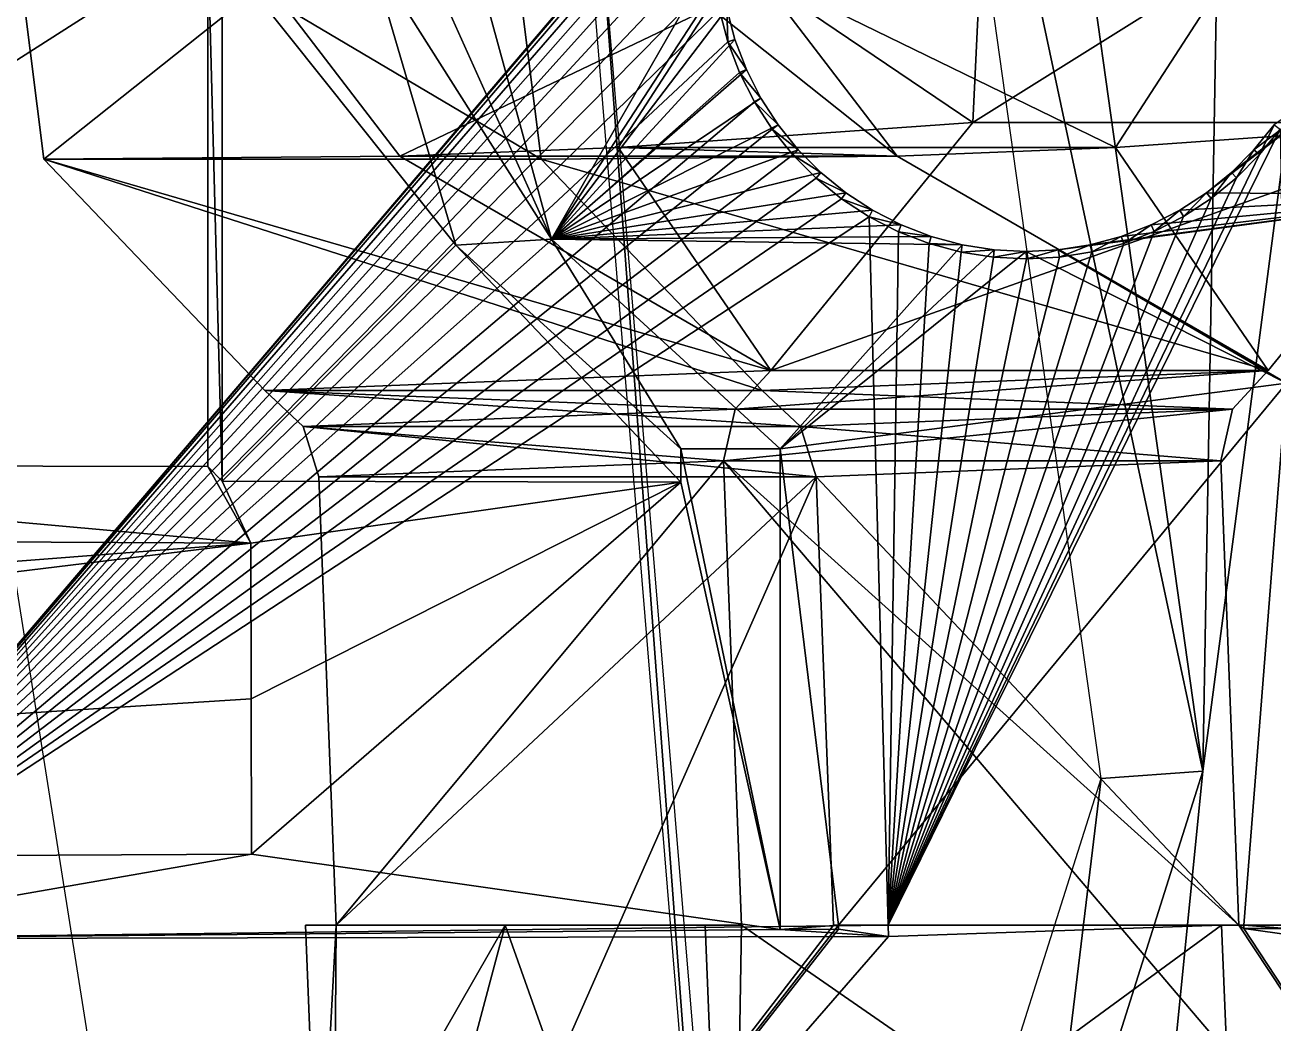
# Model space of a CAD drawing. Header units: millimetres. Extents: x -228 to 228, y -204 to 237.
# Drawn here: x 46.59 to 52.71, y 2.52 to 7.41 of the extents above; entities that cross this region are included whole.
import ezdxf

# ---------------------------------------------------------------- set-up
doc = ezdxf.new("R2010")
doc.units = ezdxf.units.MM
doc.header["$LTSCALE"] = 127.314815
for name, color, linetype in [('2216', 7, 'CONTINUOUS'), ('2465', 7, 'CONTINUOUS'), ('2518', 7, 'CONTINUOUS'), ('3519', 7, 'CONTINUOUS'), ('3620', 7, 'CONTINUOUS'), ('3629', 7, 'CONTINUOUS'), ('4976', 7, 'CONTINUOUS'), ('4977', 7, 'CONTINUOUS'), ('4979', 7, 'CONTINUOUS'), ('4981', 7, 'CONTINUOUS'), ('4982', 7, 'CONTINUOUS'), ('4990', 7, 'CONTINUOUS'), ('4992', 7, 'CONTINUOUS'), ('4993', 7, 'CONTINUOUS'), ('5005', 7, 'CONTINUOUS'), ('5007', 7, 'CONTINUOUS'), ('5093', 7, 'CONTINUOUS'), ('5097', 7, 'CONTINUOUS'), ('5129', 7, 'CONTINUOUS'), ('5133', 7, 'CONTINUOUS'), ('5147', 7, 'CONTINUOUS'), ('5166', 7, 'CONTINUOUS'), ('5167', 7, 'CONTINUOUS'), ('5202', 7, 'CONTINUOUS'), ('5203', 7, 'CONTINUOUS'), ('5212', 7, 'CONTINUOUS'), ('5279', 7, 'CONTINUOUS'), ('5280', 7, 'CONTINUOUS')]:
    doc.layers.add(name, color=color, linetype=linetype)

msp = doc.modelspace()

# ---------------------------------------------------------------- linework, layer by layer
at = {"layer": '2216', "color": 5, "linetype": 'Continuous'}
for points in [[(44.9748, 14.6132, 1088.2557), (0, 0, 1089.0014), (47.2893, 0, 1088.2557), (44.9748, 14.6132, 1088.2557)], [(93.5693, 13.4532, 1086.0197), (47.2893, 0, 1088.2557), (93.5693, -13.4532, 1086.0197), (93.5693, 13.4532, 1086.0197)]]:
    msp.add_3dface(points, dxfattribs=at)
at = {"layer": '2465', "color": 6, "linetype": 'Continuous'}
for points in [[(49.3855, 8.2755, 1083.49), (49.328, 8.1942, 1079.4726), (50.004, 0, 1079.4726), (49.3855, 8.2755, 1083.49)], [(49.3855, 8.2755, 1083.49), (50.004, 0, 1079.4726), (50.0741, -0.0001, 1083.49), (49.3855, 8.2755, 1083.49)]]:
    msp.add_3dface(points, dxfattribs=at)
at = {"layer": '2518', "color": 6, "linetype": 'Continuous'}
msp.add_3dface([(50.3005, -8.3697, 1079.6988), (54.485, -9.1235, 1080.6011), (54.4841, 9.1233, 1080.6008), (50.3005, -8.3697, 1079.6988)], dxfattribs=at)
at = {"layer": '3519', "color": 5, "linetype": 'Continuous'}
for points in [[(59.3857, -27.633, 1032.99), (47.4821, -45.1187, 1032.99), (56.2612, 33.5399, 1032.99), (59.3857, -27.633, 1032.99)], [(56.2612, 33.5399, 1032.99), (47.4821, -45.1187, 1032.99), (52.3656, 3.7537, 1032.99), (56.2612, 33.5399, 1032.99)], [(52.7048, 22.9875, 1032.99), (56.2612, 33.5399, 1032.99), (52.3656, 3.7537, 1032.99), (52.7048, 22.9875, 1032.99)], [(51.377, 10.8006, 1032.99), (52.7048, 22.9875, 1032.99), (52.3656, 3.7537, 1032.99), (51.377, 10.8006, 1032.99)], [(52.3656, 3.7537, 1032.99), (47.4821, -45.1187, 1032.99), (51.5647, 1.221, 1032.99), (52.3656, 3.7537, 1032.99)]]:
    msp.add_3dface(points, dxfattribs=at)
at = {"layer": '3620', "color": 5, "linetype": 'Continuous'}
for points in [[(50.8877, 10.6977, 1033.49), (51.377, 10.8006, 1032.99), (52.3656, 3.7537, 1032.99), (50.8877, 10.6977, 1033.49)], [(51.8669, 3.718, 1033.49), (50.8877, 10.6977, 1033.49), (52.3656, 3.7537, 1032.99), (51.8669, 3.718, 1033.49)]]:
    msp.add_3dface(points, dxfattribs=at)
at = {"layer": '3629', "color": 5, "linetype": 'Continuous'}
for points in [[(51.8669, 3.718, 1033.49), (52.3656, 3.7537, 1032.99), (51.5647, 1.221, 1032.99), (51.8669, 3.718, 1033.49)], [(51.1772, 1.537, 1033.49), (51.8669, 3.718, 1033.49), (51.5647, 1.221, 1032.99), (51.1772, 1.537, 1033.49)]]:
    msp.add_3dface(points, dxfattribs=at)
at = {"layer": '4976', "color": 6, "linetype": 'Continuous'}
for points in [[(50.1049, 3, 1074.5889), (54.6036, -0.1156, 1038.9481), (50.0168, 5.2747, 1074.5781), (50.1049, 3, 1074.5889)], [(50.0168, 5.2747, 1074.5781), (54.6036, -0.1156, 1038.9481), (52.5423, 3, 1054.738), (50.0168, 5.2747, 1074.5781)], [(52.4542, 5.2747, 1054.7272), (50.0168, 5.2747, 1074.5781), (52.5423, 3, 1054.738), (52.4542, 5.2747, 1054.7272)], [(49.9262, 3, 1076.0443), (50.0518, -0.1156, 1076.0193), (50.1049, 3, 1074.5889), (49.9262, 3, 1076.0443)], [(50.0518, -0.1156, 1076.0193), (54.6036, -0.1156, 1038.9481), (50.1049, 3, 1074.5889), (50.0518, -0.1156, 1076.0193)], [(54.6036, -0.1156, 1038.9481), (52.5673, 2.9835, 1054.5396), (52.5423, 3, 1054.738), (54.6036, -0.1156, 1038.9481)], [(52.5423, 3, 1054.738), (52.5673, 2.9835, 1054.5396), (52.5667, 3, 1054.5395), (52.5423, 3, 1054.738)], [(52.8124, 2.9489, 1052.5546), (52.5673, 2.9835, 1054.5396), (54.6036, -0.1156, 1038.9481), (52.8124, 2.9489, 1052.5546)]]:
    msp.add_3dface(points, dxfattribs=at)
at = {"layer": '4977', "color": 6, "linetype": 'Continuous'}
for points in [[(51.3143, 8.5028, 1074.7374), (51.2392, 6.9318, 1074.7282), (53.7517, 8.5028, 1054.8865), (51.3143, 8.5028, 1074.7374)], [(53.7517, 8.5028, 1054.8865), (51.2392, 6.9318, 1074.7282), (53.6766, 6.9318, 1054.8773), (53.7517, 8.5028, 1054.8865)], [(50.248, 5.7171, 1074.6065), (52.6854, 5.7171, 1054.7556), (53.6766, 6.9318, 1054.8773), (50.248, 5.7171, 1074.6065)], [(51.2392, 6.9318, 1074.7282), (50.248, 5.7171, 1074.6065), (53.6766, 6.9318, 1054.8773), (51.2392, 6.9318, 1074.7282)]]:
    msp.add_3dface(points, dxfattribs=at)
at = {"layer": '4979', "color": 6, "linetype": 'Continuous'}
for points in [[(50.0848, 7.7131, 1074.5864), (51.9374, 6.8094, 1054.6637), (49.5, 6.8094, 1074.5146), (50.0848, 7.7131, 1074.5864)], [(52.5222, 7.7131, 1054.7355), (51.9374, 6.8094, 1054.6637), (50.0848, 7.7131, 1074.5864), (52.5222, 7.7131, 1054.7355)], [(48.4301, 6.7672, 1074.3833), (50.2143, 7.622, 1054.4521), (47.7769, 7.622, 1074.3031), (48.4301, 6.7672, 1074.3833)], [(50.8675, 6.7672, 1054.5323), (50.2143, 7.622, 1054.4521), (48.4301, 6.7672, 1074.3833), (50.8675, 6.7672, 1054.5323)], [(49.5, 6.8094, 1074.5146), (50.8675, 6.7672, 1054.5323), (48.4301, 6.7672, 1074.3833), (49.5, 6.8094, 1074.5146)], [(51.9374, 6.8094, 1054.6637), (50.8675, 6.7672, 1054.5323), (49.5, 6.8094, 1074.5146), (51.9374, 6.8094, 1054.6637)]]:
    msp.add_3dface(points, dxfattribs=at)
at = {"layer": '4981', "color": 6, "linetype": 'Continuous'}
for points in [[(46.6862, 6.7523, 1074.1691), (46.4896, 8.3127, 1074.145), (49.1236, 6.7523, 1054.3182), (46.6862, 6.7523, 1074.1691)], [(49.1236, 6.7523, 1054.3182), (46.4896, 8.3127, 1074.145), (48.9269, 8.3127, 1054.2941), (49.1236, 6.7523, 1054.3182)], [(47.7685, 5.6193, 1074.302), (46.6862, 6.7523, 1074.1691), (50.2059, 5.6193, 1054.4511), (47.7685, 5.6193, 1074.302)], [(50.2059, 5.6193, 1054.4511), (46.6862, 6.7523, 1074.1691), (49.1236, 6.7523, 1054.3182), (50.2059, 5.6193, 1054.4511)]]:
    msp.add_3dface(points, dxfattribs=at)
at = {"layer": '4982', "color": 6, "linetype": 'Continuous'}
for points in [[(48.0333, 5.1963, 1074.3345), (50.4706, 5.1963, 1054.4836), (48.1183, 3, 1074.345), (48.0333, 5.1963, 1074.3345)], [(50.4706, 5.1963, 1054.4836), (50.5557, 3, 1054.4941), (48.0961, -0.1939, 1075.5486), (50.4706, 5.1963, 1054.4836)], [(48.1183, 3, 1074.345), (50.4706, 5.1963, 1054.4836), (48.0961, -0.1939, 1075.5486), (48.1183, 3, 1074.345)], [(47.9676, 3, 1075.5726), (48.1183, 3, 1074.345), (48.0319, 1.4031, 1075.5606), (47.9676, 3, 1075.5726)], [(48.0319, 1.4031, 1075.5606), (48.1183, 3, 1074.345), (48.0961, -0.1939, 1075.5486), (48.0319, 1.4031, 1075.5606)], [(50.5801, 3, 1054.2956), (50.5809, 2.9793, 1054.2957), (48.0961, -0.1939, 1075.5486), (50.5801, 3, 1054.2956)], [(50.5557, 3, 1054.4941), (50.5801, 3, 1054.2956), (48.0961, -0.1939, 1075.5486), (50.5557, 3, 1054.4941)], [(52.5903, -0.1939, 1038.9468), (48.0961, -0.1939, 1075.5486), (52.4578, 3, 1039.0025), (52.5903, -0.1939, 1038.9468)], [(52.4578, 3, 1039.0025), (48.0961, -0.1939, 1075.5486), (50.826, 2.9446, 1052.3107), (52.4578, 3, 1039.0025)], [(50.8239, 3, 1052.3095), (52.4578, 3, 1039.0025), (50.826, 2.9446, 1052.3107), (50.8239, 3, 1052.3095)], [(48.0961, -0.1939, 1075.5486), (50.5809, 2.9793, 1054.2957), (50.826, 2.9446, 1052.3107), (48.0961, -0.1939, 1075.5486)]]:
    msp.add_3dface(points, dxfattribs=at)
at = {"layer": '4990', "color": 6, "linetype": 'Continuous'}
for points in [[(47.9676, 3, 1075.5726), (48.0319, 1.4031, 1075.5606), (48.9468, 3, 1075.8116), (47.9676, 3, 1075.5726)], [(48.0319, 1.4031, 1075.5606), (48.0961, -0.1939, 1075.5486), (48.9468, 3, 1075.8116), (48.0319, 1.4031, 1075.5606)], [(48.0961, -0.1939, 1075.5486), (50.0518, -0.1156, 1076.0193), (48.9468, 3, 1075.8116), (48.0961, -0.1939, 1075.5486)], [(50.0518, -0.1156, 1076.0193), (49.9262, 3, 1076.0443), (48.9468, 3, 1075.8116), (50.0518, -0.1156, 1076.0193)]]:
    msp.add_3dface(points, dxfattribs=at)
at = {"layer": '4992', "color": 6, "linetype": 'Continuous'}
for points in [[(50.1049, 3, 1074.5889), (48.1183, 3, 1074.345), (47.9676, 3, 1075.5726), (50.1049, 3, 1074.5889)], [(50.1049, 3, 1074.5889), (47.9676, 3, 1075.5726), (48.9468, 3, 1075.8116), (50.1049, 3, 1074.5889)], [(49.9262, 3, 1076.0443), (50.1049, 3, 1074.5889), (48.9468, 3, 1075.8116), (49.9262, 3, 1076.0443)], [(52.5423, 3, 1054.738), (52.5667, 3, 1054.5395), (50.5557, 3, 1054.4941), (52.5423, 3, 1054.738)], [(52.5667, 3, 1054.5395), (50.5801, 3, 1054.2956), (50.5557, 3, 1054.4941), (52.5667, 3, 1054.5395)], [(52.8105, 3, 1052.5535), (54.4744, 3, 1039.0025), (50.8239, 3, 1052.3095), (52.8105, 3, 1052.5535)], [(54.4744, 3, 1039.0025), (52.4578, 3, 1039.0025), (50.8239, 3, 1052.3095), (54.4744, 3, 1039.0025)]]:
    msp.add_3dface(points, dxfattribs=at)
at = {"layer": '4993', "color": 6, "linetype": 'Continuous'}
for points in [[(53.7517, 8.5028, 1054.8865), (53.6766, 6.9318, 1054.8773), (52.5222, 7.7131, 1054.7355), (53.7517, 8.5028, 1054.8865)], [(50.2143, 7.622, 1054.4521), (50.8675, 6.7672, 1054.5323), (48.9269, 8.3127, 1054.2941), (50.2143, 7.622, 1054.4521)], [(50.8675, 6.7672, 1054.5323), (49.1236, 6.7523, 1054.3182), (48.9269, 8.3127, 1054.2941), (50.8675, 6.7672, 1054.5323)], [(53.6766, 6.9318, 1054.8773), (51.9374, 6.8094, 1054.6637), (52.5222, 7.7131, 1054.7355), (53.6766, 6.9318, 1054.8773)], [(53.6766, 6.9318, 1054.8773), (52.6854, 5.7171, 1054.7556), (51.9374, 6.8094, 1054.6637), (53.6766, 6.9318, 1054.8773)], [(52.6854, 5.7171, 1054.7556), (50.8675, 6.7672, 1054.5323), (51.9374, 6.8094, 1054.6637), (52.6854, 5.7171, 1054.7556)], [(50.8675, 6.7672, 1054.5323), (52.6854, 5.7171, 1054.7556), (49.1236, 6.7523, 1054.3182), (50.8675, 6.7672, 1054.5323)], [(52.6854, 5.7171, 1054.7556), (50.2059, 5.6193, 1054.4511), (49.1236, 6.7523, 1054.3182), (52.6854, 5.7171, 1054.7556)], [(50.2059, 5.6193, 1054.4511), (52.6854, 5.7171, 1054.7556), (52.511, 5.5271, 1054.7341), (50.2059, 5.6193, 1054.4511)], [(50.3945, 5.4435, 1054.4743), (50.2059, 5.6193, 1054.4511), (52.511, 5.5271, 1054.7341), (50.3945, 5.4435, 1054.4743)], [(52.4542, 5.2747, 1054.7272), (50.3945, 5.4435, 1054.4743), (52.511, 5.5271, 1054.7341), (52.4542, 5.2747, 1054.7272)], [(52.4542, 5.2747, 1054.7272), (50.4706, 5.1963, 1054.4836), (50.3945, 5.4435, 1054.4743), (52.4542, 5.2747, 1054.7272)], [(52.4542, 5.2747, 1054.7272), (52.5423, 3, 1054.738), (50.4706, 5.1963, 1054.4836), (52.4542, 5.2747, 1054.7272)], [(52.5423, 3, 1054.738), (50.5557, 3, 1054.4941), (50.4706, 5.1963, 1054.4836), (52.5423, 3, 1054.738)]]:
    msp.add_3dface(points, dxfattribs=at)
at = {"layer": '5005', "color": 6, "linetype": 'Continuous'}
for points in [[(34.6524, 3.2799, 1071.5217), (45.3247, 2.9328, 1051.6353), (47.7033, 3.347, 1075.3637), (34.6524, 3.2799, 1071.5217)], [(47.7033, 3.347, 1075.3637), (45.3247, 2.9328, 1051.6353), (50.2945, 2.9786, 1054.2605), (47.7033, 3.347, 1075.3637)], [(45.3247, 2.9328, 1051.6353), (50.826, 2.9446, 1052.3107), (50.2945, 2.9786, 1054.2605), (45.3247, 2.9328, 1051.6353)], [(50.826, 2.9446, 1052.3107), (50.5809, 2.9793, 1054.2957), (50.2945, 2.9786, 1054.2605), (50.826, 2.9446, 1052.3107)], [(52.5673, 2.9835, 1054.5396), (52.8124, 2.9489, 1052.5546), (52.7758, 2.984, 1054.5652), (52.5673, 2.9835, 1054.5396)]]:
    msp.add_3dface(points, dxfattribs=at)
at = {"layer": '5007', "color": 6, "linetype": 'Continuous'}
for points in [[(47.6994, 4.8711, 1075.3956), (35.9634, 4.93, 1072.0211), (26.4105, 3.227, 1068.4858), (47.6994, 4.8711, 1075.3956)], [(47.6994, 4.8711, 1075.3956), (26.4105, 3.227, 1068.4858), (34.6524, 3.2799, 1071.5217), (47.6994, 4.8711, 1075.3956)], [(47.6994, 4.8711, 1075.3956), (34.6524, 3.2799, 1071.5217), (47.7015, 4.1092, 1075.3782), (47.6994, 4.8711, 1075.3956)], [(34.6524, 3.2799, 1071.5217), (47.7033, 3.347, 1075.3637), (47.7015, 4.1092, 1075.3782), (34.6524, 3.2799, 1071.5217)]]:
    msp.add_3dface(points, dxfattribs=at)
at = {"layer": '5093', "color": 6, "linetype": 'Continuous'}
for points in [[(43.4459, 5.2547, 1053.4196), (47.4886, 7.8366, 1053.916), (43.4459, 11.5494, 1053.4196), (43.4459, 5.2547, 1053.4196)], [(43.4459, 5.2547, 1053.4196), (47.4886, 5.2461, 1053.916), (47.4886, 7.8366, 1053.916), (43.4459, 5.2547, 1053.4196)], [(49.1739, 6.3614, 1054.1229), (50, 7.8, 1054.2243), (48.7707, 7.8338, 1054.0734), (49.1739, 6.3614, 1054.1229)], [(50.0083, 7.6432, 1054.2253), (50, 7.8, 1054.2243), (49.1739, 6.3614, 1054.1229), (50.0083, 7.6432, 1054.2253)], [(52.5061, 6.6875, 1054.532), (52.3839, 6.5881, 1054.517), (53.9813, 7.8226, 1054.7132), (52.5061, 6.6875, 1054.532)], [(53.9813, 7.8226, 1054.7132), (52.3839, 6.5881, 1054.517), (53.6646, 6.5777, 1054.6743), (53.9813, 7.8226, 1054.7132)], [(52.6167, 6.7985, 1054.5456), (52.5061, 6.6875, 1054.532), (53.9813, 7.8226, 1054.7132), (52.6167, 6.7985, 1054.5456)], [(52.7154, 6.9209, 1054.5577), (52.6167, 6.7985, 1054.5456), (53.9813, 7.8226, 1054.7132), (52.7154, 6.9209, 1054.5577)], [(50.0325, 7.4895, 1054.2283), (50.0083, 7.6432, 1054.2253), (49.1739, 6.3614, 1054.1229), (50.0325, 7.4895, 1054.2283)], [(50.0729, 7.3382, 1054.2333), (50.0325, 7.4895, 1054.2283), (49.1739, 6.3614, 1054.1229), (50.0729, 7.3382, 1054.2333)], [(50.1287, 7.1922, 1054.2401), (50.0729, 7.3382, 1054.2333), (49.1739, 6.3614, 1054.1229), (50.1287, 7.1922, 1054.2401)], [(50.1997, 7.0522, 1054.2488), (50.1287, 7.1922, 1054.2401), (49.1739, 6.3614, 1054.1229), (50.1997, 7.0522, 1054.2488)], [(50.2846, 6.9209, 1054.2593), (50.1997, 7.0522, 1054.2488), (49.1739, 6.3614, 1054.1229), (50.2846, 6.9209, 1054.2593)], [(50.3833, 6.7985, 1054.2714), (50.2846, 6.9209, 1054.2593), (49.1739, 6.3614, 1054.1229), (50.3833, 6.7985, 1054.2714)], [(50.4939, 6.6875, 1054.285), (50.3833, 6.7985, 1054.2714), (49.1739, 6.3614, 1054.1229), (50.4939, 6.6875, 1054.285)], [(50.6161, 6.5881, 1054.3), (50.4939, 6.6875, 1054.285), (49.1739, 6.3614, 1054.1229), (50.6161, 6.5881, 1054.3)], [(50.7475, 6.5024, 1054.3161), (50.6161, 6.5881, 1054.3), (49.1739, 6.3614, 1054.1229), (50.7475, 6.5024, 1054.3161)], [(51.813, 6.333, 1054.4469), (51.6575, 6.3083, 1054.4278), (53.6646, 6.5777, 1054.6743), (51.813, 6.333, 1054.4469)], [(53.6646, 6.5777, 1054.6743), (51.6575, 6.3083, 1054.4278), (52.7758, 5.6558, 1054.5652), (53.6646, 6.5777, 1054.6743)], [(51.9654, 6.3741, 1054.4656), (51.813, 6.333, 1054.4469), (53.6646, 6.5777, 1054.6743), (51.9654, 6.3741, 1054.4656)], [(52.1121, 6.4306, 1054.4837), (51.9654, 6.3741, 1054.4656), (53.6646, 6.5777, 1054.6743), (52.1121, 6.4306, 1054.4837)], [(52.2525, 6.5024, 1054.5009), (52.1121, 6.4306, 1054.4837), (53.6646, 6.5777, 1054.6743), (52.2525, 6.5024, 1054.5009)], [(52.3839, 6.5881, 1054.517), (52.2525, 6.5024, 1054.5009), (53.6646, 6.5777, 1054.6743), (52.3839, 6.5881, 1054.517)], [(50.8879, 6.4306, 1054.3333), (50.7475, 6.5024, 1054.3161), (49.1739, 6.3614, 1054.1229), (50.8879, 6.4306, 1054.3333)], [(51.0346, 6.3741, 1054.3514), (50.8879, 6.4306, 1054.3333), (49.1739, 6.3614, 1054.1229), (51.0346, 6.3741, 1054.3514)], [(51.187, 6.333, 1054.3701), (51.0346, 6.3741, 1054.3514), (49.1739, 6.3614, 1054.1229), (51.187, 6.333, 1054.3701)], [(50.2945, 5.3328, 1054.2605), (51.187, 6.333, 1054.3701), (49.1739, 6.3614, 1054.1229), (50.2945, 5.3328, 1054.2605)], [(51.3425, 6.3083, 1054.3892), (51.187, 6.333, 1054.3701), (50.2945, 5.3328, 1054.2605), (51.3425, 6.3083, 1054.3892)], [(51.5, 6.3, 1054.4085), (51.3425, 6.3083, 1054.3892), (50.2945, 5.3328, 1054.2605), (51.5, 6.3, 1054.4085)], [(51.6575, 6.3083, 1054.4278), (51.5, 6.3, 1054.4085), (52.7758, 5.6558, 1054.5652), (51.6575, 6.3083, 1054.4278)], [(51.5, 6.3, 1054.4085), (50.2945, 5.3328, 1054.2605), (52.7758, 5.6558, 1054.5652), (51.5, 6.3, 1054.4085)], [(50.2945, 5.3328, 1054.2605), (50.5801, 3, 1054.2956), (52.7758, 5.6558, 1054.5652), (50.2945, 5.3328, 1054.2605)], [(50.5801, 3, 1054.2956), (52.5667, 3, 1054.5395), (52.7758, 5.6558, 1054.5652), (50.5801, 3, 1054.2956)], [(52.5667, 3, 1054.5395), (52.7758, 2.984, 1054.5652), (52.7758, 5.6558, 1054.5652), (52.5667, 3, 1054.5395)], [(50.2945, 2.9786, 1054.2605), (50.5801, 3, 1054.2956), (50.2945, 5.3328, 1054.2605), (50.2945, 2.9786, 1054.2605)], [(50.5809, 2.9793, 1054.2957), (50.5801, 3, 1054.2956), (50.2945, 2.9786, 1054.2605), (50.5809, 2.9793, 1054.2957)], [(52.5667, 3, 1054.5395), (52.5673, 2.9835, 1054.5396), (52.7758, 2.984, 1054.5652), (52.5667, 3, 1054.5395)]]:
    msp.add_3dface(points, dxfattribs=at)
at = {"layer": '5097', "color": 6, "linetype": 'Continuous'}
for points in [[(49.807, 5.1708, 1058.2307), (50.2945, 2.9786, 1054.2605), (49.807, 5.3328, 1058.2307), (49.807, 5.1708, 1058.2307)], [(50.2945, 2.9786, 1054.2605), (50.2945, 5.3328, 1054.2605), (49.807, 5.3328, 1058.2307), (50.2945, 2.9786, 1054.2605)], [(49.807, 5.1708, 1058.2307), (47.6994, 4.8711, 1075.3956), (47.7015, 4.1092, 1075.3782), (49.807, 5.1708, 1058.2307)], [(47.7033, 3.347, 1075.3637), (49.807, 5.1708, 1058.2307), (47.7015, 4.1092, 1075.3782), (47.7033, 3.347, 1075.3637)], [(49.807, 5.1708, 1058.2307), (47.7033, 3.347, 1075.3637), (50.2945, 2.9786, 1054.2605), (49.807, 5.1708, 1058.2307)]]:
    msp.add_3dface(points, dxfattribs=at)
at = {"layer": '5129', "color": 6, "linetype": 'Continuous'}
for points in [[(47.6994, 4.8711, 1075.3956), (43.4459, 5.2547, 1053.4196), (35.9634, 4.93, 1072.0211), (47.6994, 4.8711, 1075.3956)], [(47.4886, 5.2461, 1053.916), (43.4459, 5.2547, 1053.4196), (47.6994, 4.8711, 1075.3956), (47.4886, 5.2461, 1053.916)], [(47.5591, 5.1756, 1057.9547), (47.4886, 5.2461, 1053.916), (47.6994, 4.8711, 1075.3956), (47.5591, 5.1756, 1057.9547)], [(49.807, 5.1708, 1058.2307), (47.5591, 5.1756, 1057.9547), (47.6994, 4.8711, 1075.3956), (49.807, 5.1708, 1058.2307)]]:
    msp.add_3dface(points, dxfattribs=at)
at = {"layer": '5133', "color": 6, "linetype": 'Continuous'}
for points in [[(45.3247, 2.9328, 1051.6353), (45.3174, 10.7803, 1051.4963), (50.3552, 8.8256, 1052.1495), (45.3247, 2.9328, 1051.6353)], [(45.3247, 2.9328, 1051.6353), (50.3552, 8.8256, 1052.1495), (50.2544, 8.7003, 1052.1393), (45.3247, 2.9328, 1051.6353)], [(45.3247, 2.9328, 1051.6353), (50.2544, 8.7003, 1052.1393), (50.1675, 8.5658, 1052.131), (45.3247, 2.9328, 1051.6353)], [(45.3247, 2.9328, 1051.6353), (50.1675, 8.5658, 1052.131), (50.0948, 8.4225, 1052.1246), (45.3247, 2.9328, 1051.6353)], [(45.3247, 2.9328, 1051.6353), (50.0948, 8.4225, 1052.1246), (50.0378, 8.273, 1052.1202), (45.3247, 2.9328, 1051.6353)], [(45.3247, 2.9328, 1051.6353), (50.0378, 8.273, 1052.1202), (49.9965, 8.118, 1052.1179), (45.3247, 2.9328, 1051.6353)], [(45.3247, 2.9328, 1051.6353), (49.9965, 8.118, 1052.1179), (49.9717, 7.9606, 1052.1176), (45.3247, 2.9328, 1051.6353)], [(45.3247, 2.9328, 1051.6353), (49.9717, 7.9606, 1052.1176), (49.9633, 7.8, 1052.1194), (45.3247, 2.9328, 1051.6353)], [(45.3247, 2.9328, 1051.6353), (49.9633, 7.8, 1052.1194), (49.9718, 7.6395, 1052.1232), (45.3247, 2.9328, 1051.6353)], [(45.3247, 2.9328, 1051.6353), (49.9718, 7.6395, 1052.1232), (49.9967, 7.482, 1052.1291), (45.3247, 2.9328, 1051.6353)], [(45.3247, 2.9328, 1051.6353), (49.9967, 7.482, 1052.1291), (50.0381, 7.327, 1052.1369), (45.3247, 2.9328, 1051.6353)], [(45.3247, 2.9328, 1051.6353), (50.0381, 7.327, 1052.1369), (50.0953, 7.1773, 1052.1465), (45.3247, 2.9328, 1051.6353)], [(45.3247, 2.9328, 1051.6353), (50.0953, 7.1773, 1052.1465), (50.1682, 7.0339, 1052.158), (45.3247, 2.9328, 1051.6353)], [(45.3247, 2.9328, 1051.6353), (50.1682, 7.0339, 1052.158), (50.2554, 6.8993, 1052.1711), (45.3247, 2.9328, 1051.6353)], [(45.3247, 2.9328, 1051.6353), (50.2554, 6.8993, 1052.1711), (50.3566, 6.7738, 1052.1857), (45.3247, 2.9328, 1051.6353)], [(52.8105, 3, 1052.5535), (50.8239, 3, 1052.3095), (52.7452, 6.9002, 1052.4769), (52.8105, 3, 1052.5535)], [(50.8239, 3, 1052.3095), (52.6443, 6.775, 1052.4667), (52.7452, 6.9002, 1052.4769), (50.8239, 3, 1052.3095)], [(45.3247, 2.9328, 1051.6353), (50.3566, 6.7738, 1052.1857), (50.4701, 6.6601, 1052.2017), (45.3247, 2.9328, 1051.6353)], [(50.8239, 3, 1052.3095), (52.5312, 6.6613, 1052.4548), (52.6443, 6.775, 1052.4667), (50.8239, 3, 1052.3095)], [(45.3247, 2.9328, 1051.6353), (50.4701, 6.6601, 1052.2017), (50.5955, 6.5583, 1052.2189), (45.3247, 2.9328, 1051.6353)], [(50.8239, 3, 1052.3095), (52.4062, 6.5596, 1052.4412), (52.5312, 6.6613, 1052.4548), (50.8239, 3, 1052.3095)], [(45.3247, 2.9328, 1051.6353), (50.5955, 6.5583, 1052.2189), (50.7304, 6.4705, 1052.237), (45.3247, 2.9328, 1051.6353)], [(50.8239, 3, 1052.3095), (52.2717, 6.4718, 1052.4263), (52.4062, 6.5596, 1052.4412), (50.8239, 3, 1052.3095)], [(50.8239, 3, 1052.3095), (45.3247, 2.9328, 1051.6353), (50.7304, 6.4705, 1052.237), (50.8239, 3, 1052.3095)], [(50.8239, 3, 1052.3095), (50.7304, 6.4705, 1052.237), (50.8743, 6.3969, 1052.256), (50.8239, 3, 1052.3095)], [(50.8239, 3, 1052.3095), (52.1281, 6.3981, 1052.4099), (52.2717, 6.4718, 1052.4263), (50.8239, 3, 1052.3095)], [(50.8239, 3, 1052.3095), (51.978, 6.3402, 1052.3925), (52.1281, 6.3981, 1052.4099), (50.8239, 3, 1052.3095)], [(50.8239, 3, 1052.3095), (50.8743, 6.3969, 1052.256), (51.0248, 6.3392, 1052.2754), (50.8239, 3, 1052.3095)], [(50.8239, 3, 1052.3095), (51.8221, 6.298, 1052.3741), (51.978, 6.3402, 1052.3925), (50.8239, 3, 1052.3095)], [(50.8239, 3, 1052.3095), (51.0248, 6.3392, 1052.2754), (51.181, 6.2974, 1052.2954), (50.8239, 3, 1052.3095)], [(50.8239, 3, 1052.3095), (51.6629, 6.2726, 1052.355), (51.8221, 6.298, 1052.3741), (50.8239, 3, 1052.3095)], [(50.8239, 3, 1052.3095), (51.181, 6.2974, 1052.2954), (51.3404, 6.2722, 1052.3154), (50.8239, 3, 1052.3095)], [(50.8239, 3, 1052.3095), (51.5016, 6.2638, 1052.3353), (51.6629, 6.2726, 1052.355), (50.8239, 3, 1052.3095)], [(50.8239, 3, 1052.3095), (51.3404, 6.2722, 1052.3154), (51.5016, 6.2638, 1052.3353), (50.8239, 3, 1052.3095)], [(50.8239, 3, 1052.3095), (50.826, 2.9446, 1052.3107), (45.3247, 2.9328, 1051.6353), (50.8239, 3, 1052.3095)]]:
    msp.add_3dface(points, dxfattribs=at)
at = {"layer": '5147', "color": 6, "linetype": 'Continuous'}
for points in [[(49.9967, 7.482, 1052.1291), (50.0325, 7.4895, 1054.2283), (50.0381, 7.327, 1052.1369), (49.9967, 7.482, 1052.1291)], [(50.0325, 7.4895, 1054.2283), (50.0729, 7.3382, 1054.2333), (50.0381, 7.327, 1052.1369), (50.0325, 7.4895, 1054.2283)], [(50.0729, 7.3382, 1054.2333), (50.1287, 7.1922, 1054.2401), (50.0381, 7.327, 1052.1369), (50.0729, 7.3382, 1054.2333)], [(50.0381, 7.327, 1052.1369), (50.1287, 7.1922, 1054.2401), (50.0953, 7.1773, 1052.1465), (50.0381, 7.327, 1052.1369)], [(50.1287, 7.1922, 1054.2401), (50.1997, 7.0522, 1054.2488), (50.0953, 7.1773, 1052.1465), (50.1287, 7.1922, 1054.2401)], [(50.0953, 7.1773, 1052.1465), (50.1997, 7.0522, 1054.2488), (50.1682, 7.0339, 1052.158), (50.0953, 7.1773, 1052.1465)], [(50.1997, 7.0522, 1054.2488), (50.2846, 6.9209, 1054.2593), (50.1682, 7.0339, 1052.158), (50.1997, 7.0522, 1054.2488)], [(50.1682, 7.0339, 1052.158), (50.2846, 6.9209, 1054.2593), (50.2554, 6.8993, 1052.1711), (50.1682, 7.0339, 1052.158)], [(50.2846, 6.9209, 1054.2593), (50.3833, 6.7985, 1054.2714), (50.2554, 6.8993, 1052.1711), (50.2846, 6.9209, 1054.2593)], [(52.6167, 6.7985, 1054.5456), (52.7154, 6.9209, 1054.5577), (52.6443, 6.775, 1052.4667), (52.6167, 6.7985, 1054.5456)], [(52.6443, 6.775, 1052.4667), (52.7154, 6.9209, 1054.5577), (52.7452, 6.9002, 1052.4769), (52.6443, 6.775, 1052.4667)], [(50.2554, 6.8993, 1052.1711), (50.3833, 6.7985, 1054.2714), (50.3566, 6.7738, 1052.1857), (50.2554, 6.8993, 1052.1711)], [(50.3833, 6.7985, 1054.2714), (50.4939, 6.6875, 1054.285), (50.3566, 6.7738, 1052.1857), (50.3833, 6.7985, 1054.2714)], [(52.5061, 6.6875, 1054.532), (52.6167, 6.7985, 1054.5456), (52.5312, 6.6613, 1052.4548), (52.5061, 6.6875, 1054.532)], [(52.5312, 6.6613, 1052.4548), (52.6167, 6.7985, 1054.5456), (52.6443, 6.775, 1052.4667), (52.5312, 6.6613, 1052.4548)], [(50.3566, 6.7738, 1052.1857), (50.4939, 6.6875, 1054.285), (50.4701, 6.6601, 1052.2017), (50.3566, 6.7738, 1052.1857)], [(50.4939, 6.6875, 1054.285), (50.6161, 6.5881, 1054.3), (50.4701, 6.6601, 1052.2017), (50.4939, 6.6875, 1054.285)], [(52.3839, 6.5881, 1054.517), (52.5061, 6.6875, 1054.532), (52.4062, 6.5596, 1052.4412), (52.3839, 6.5881, 1054.517)], [(52.4062, 6.5596, 1052.4412), (52.5061, 6.6875, 1054.532), (52.5312, 6.6613, 1052.4548), (52.4062, 6.5596, 1052.4412)], [(50.4701, 6.6601, 1052.2017), (50.6161, 6.5881, 1054.3), (50.5955, 6.5583, 1052.2189), (50.4701, 6.6601, 1052.2017)], [(50.6161, 6.5881, 1054.3), (50.7475, 6.5024, 1054.3161), (50.5955, 6.5583, 1052.2189), (50.6161, 6.5881, 1054.3)], [(50.5955, 6.5583, 1052.2189), (50.7475, 6.5024, 1054.3161), (50.7304, 6.4705, 1052.237), (50.5955, 6.5583, 1052.2189)], [(52.2525, 6.5024, 1054.5009), (52.3839, 6.5881, 1054.517), (52.2717, 6.4718, 1052.4263), (52.2525, 6.5024, 1054.5009)], [(52.2717, 6.4718, 1052.4263), (52.3839, 6.5881, 1054.517), (52.4062, 6.5596, 1052.4412), (52.2717, 6.4718, 1052.4263)], [(50.7475, 6.5024, 1054.3161), (50.8879, 6.4306, 1054.3333), (50.7304, 6.4705, 1052.237), (50.7475, 6.5024, 1054.3161)], [(52.1121, 6.4306, 1054.4837), (52.2525, 6.5024, 1054.5009), (52.1281, 6.3981, 1052.4099), (52.1121, 6.4306, 1054.4837)], [(52.1281, 6.3981, 1052.4099), (52.2525, 6.5024, 1054.5009), (52.2717, 6.4718, 1052.4263), (52.1281, 6.3981, 1052.4099)], [(50.7304, 6.4705, 1052.237), (50.8879, 6.4306, 1054.3333), (50.8743, 6.3969, 1052.256), (50.7304, 6.4705, 1052.237)], [(50.8879, 6.4306, 1054.3333), (51.0346, 6.3741, 1054.3514), (50.8743, 6.3969, 1052.256), (50.8879, 6.4306, 1054.3333)], [(51.9654, 6.3741, 1054.4656), (52.1121, 6.4306, 1054.4837), (51.978, 6.3402, 1052.3925), (51.9654, 6.3741, 1054.4656)], [(51.978, 6.3402, 1052.3925), (52.1121, 6.4306, 1054.4837), (52.1281, 6.3981, 1052.4099), (51.978, 6.3402, 1052.3925)], [(50.8743, 6.3969, 1052.256), (51.0346, 6.3741, 1054.3514), (51.0248, 6.3392, 1052.2754), (50.8743, 6.3969, 1052.256)], [(51.0346, 6.3741, 1054.3514), (51.187, 6.333, 1054.3701), (51.0248, 6.3392, 1052.2754), (51.0346, 6.3741, 1054.3514)], [(51.813, 6.333, 1054.4469), (51.9654, 6.3741, 1054.4656), (51.8221, 6.298, 1052.3741), (51.813, 6.333, 1054.4469)], [(51.8221, 6.298, 1052.3741), (51.9654, 6.3741, 1054.4656), (51.978, 6.3402, 1052.3925), (51.8221, 6.298, 1052.3741)], [(51.0248, 6.3392, 1052.2754), (51.187, 6.333, 1054.3701), (51.181, 6.2974, 1052.2954), (51.0248, 6.3392, 1052.2754)], [(51.187, 6.333, 1054.3701), (51.3425, 6.3083, 1054.3892), (51.181, 6.2974, 1052.2954), (51.187, 6.333, 1054.3701)], [(51.181, 6.2974, 1052.2954), (51.3425, 6.3083, 1054.3892), (51.3404, 6.2722, 1052.3154), (51.181, 6.2974, 1052.2954)], [(51.3425, 6.3083, 1054.3892), (51.5, 6.3, 1054.4085), (51.3404, 6.2722, 1052.3154), (51.3425, 6.3083, 1054.3892)], [(51.5, 6.3, 1054.4085), (51.6575, 6.3083, 1054.4278), (51.5016, 6.2638, 1052.3353), (51.5, 6.3, 1054.4085)], [(51.5016, 6.2638, 1052.3353), (51.6575, 6.3083, 1054.4278), (51.6629, 6.2726, 1052.355), (51.5016, 6.2638, 1052.3353)], [(51.6575, 6.3083, 1054.4278), (51.813, 6.333, 1054.4469), (51.6629, 6.2726, 1052.355), (51.6575, 6.3083, 1054.4278)], [(51.6629, 6.2726, 1052.355), (51.813, 6.333, 1054.4469), (51.8221, 6.298, 1052.3741), (51.6629, 6.2726, 1052.355)], [(51.3404, 6.2722, 1052.3154), (51.5, 6.3, 1054.4085), (51.5016, 6.2638, 1052.3353), (51.3404, 6.2722, 1052.3154)]]:
    msp.add_3dface(points, dxfattribs=at)
at = {"layer": '5166', "color": 6, "linetype": 'Continuous'}
for points in [[(47.7685, 5.6193, 1074.302), (50.2059, 5.6193, 1054.4511), (50.3945, 5.4435, 1054.4743), (47.7685, 5.6193, 1074.302)], [(47.7685, 5.6193, 1074.302), (50.3945, 5.4435, 1054.4743), (47.9571, 5.4435, 1074.3252), (47.7685, 5.6193, 1074.302)], [(50.4706, 5.1963, 1054.4836), (48.0333, 5.1963, 1074.3345), (47.9571, 5.4435, 1074.3252), (50.4706, 5.1963, 1054.4836)], [(50.3945, 5.4435, 1054.4743), (50.4706, 5.1963, 1054.4836), (47.9571, 5.4435, 1074.3252), (50.3945, 5.4435, 1054.4743)]]:
    msp.add_3dface(points, dxfattribs=at)
at = {"layer": '5167', "color": 6, "linetype": 'Continuous'}
for points in [[(52.6854, 5.7171, 1054.7556), (50.248, 5.7171, 1074.6065), (50.0736, 5.5271, 1074.5851), (52.6854, 5.7171, 1054.7556)], [(52.511, 5.5271, 1054.7341), (52.6854, 5.7171, 1054.7556), (50.0736, 5.5271, 1074.5851), (52.511, 5.5271, 1054.7341)], [(50.0168, 5.2747, 1074.5781), (52.4542, 5.2747, 1054.7272), (52.511, 5.5271, 1054.7341), (50.0168, 5.2747, 1074.5781)], [(50.0168, 5.2747, 1074.5781), (52.511, 5.5271, 1054.7341), (50.0736, 5.5271, 1074.5851), (50.0168, 5.2747, 1074.5781)]]:
    msp.add_3dface(points, dxfattribs=at)
at = {"layer": '5202', "color": 6, "linetype": 'Continuous'}
for points in [[(47.5591, 7.7661, 1057.9547), (47.5591, 5.1756, 1057.9547), (48.7046, 6.332, 1058.0953), (47.5591, 7.7661, 1057.9547)], [(48.2832, 7.7645, 1058.0436), (47.5591, 7.7661, 1057.9547), (48.7046, 6.332, 1058.0953), (48.2832, 7.7645, 1058.0436)], [(47.5591, 5.1756, 1057.9547), (49.807, 5.1708, 1058.2307), (48.7046, 6.332, 1058.0953), (47.5591, 5.1756, 1057.9547)], [(49.807, 5.1708, 1058.2307), (49.807, 5.3328, 1058.2307), (48.7046, 6.332, 1058.0953), (49.807, 5.1708, 1058.2307)]]:
    msp.add_3dface(points, dxfattribs=at)
at = {"layer": '5203', "color": 6, "linetype": 'Continuous'}
for points in [[(48.7707, 7.8338, 1054.0734), (48.5268, 7.7992, 1056.0585), (49.1739, 6.3614, 1054.1229), (48.7707, 7.8338, 1054.0734)], [(48.2832, 7.7645, 1058.0436), (49.1739, 6.3614, 1054.1229), (48.5268, 7.7992, 1056.0585), (48.2832, 7.7645, 1058.0436)], [(49.1739, 6.3614, 1054.1229), (48.2832, 7.7645, 1058.0436), (48.7046, 6.332, 1058.0953), (49.1739, 6.3614, 1054.1229)], [(49.807, 5.3328, 1058.2307), (49.1739, 6.3614, 1054.1229), (48.7046, 6.332, 1058.0953), (49.807, 5.3328, 1058.2307)], [(50.2945, 5.3328, 1054.2605), (49.1739, 6.3614, 1054.1229), (49.807, 5.3328, 1058.2307), (50.2945, 5.3328, 1054.2605)]]:
    msp.add_3dface(points, dxfattribs=at)
at = {"layer": '5212', "color": 6, "linetype": 'Continuous'}
for points in [[(47.4886, 5.2461, 1053.916), (47.5591, 5.1756, 1057.9547), (47.4886, 7.8366, 1053.916), (47.4886, 5.2461, 1053.916)], [(47.4886, 7.8366, 1053.916), (47.5591, 5.1756, 1057.9547), (47.5591, 7.7661, 1057.9547), (47.4886, 7.8366, 1053.916)]]:
    msp.add_3dface(points, dxfattribs=at)
at = {"layer": '5279', "color": 6, "linetype": 'Continuous'}
for points in [[(51.2935, -4.235, 1038.8762), (54.4744, 3, 1039.0025), (54.6036, -0.1156, 1038.9481), (51.2935, -4.235, 1038.8762)], [(54.4744, 3, 1039.0025), (51.2935, -4.235, 1038.8762), (52.5903, -0.1939, 1038.9468), (54.4744, 3, 1039.0025)], [(54.4744, 3, 1039.0025), (52.5903, -0.1939, 1038.9468), (52.4578, 3, 1039.0025), (54.4744, 3, 1039.0025)]]:
    msp.add_3dface(points, dxfattribs=at)
at = {"layer": '5280', "color": 6, "linetype": 'Continuous'}
for points in [[(51.2392, 6.9318, 1074.7282), (51.3143, 8.5028, 1074.7374), (50.0848, 7.7131, 1074.5864), (51.2392, 6.9318, 1074.7282)], [(47.7769, 7.622, 1074.3031), (46.4896, 8.3127, 1074.145), (46.6862, 6.7523, 1074.1691), (47.7769, 7.622, 1074.3031)], [(51.2392, 6.9318, 1074.7282), (50.0848, 7.7131, 1074.5864), (49.5, 6.8094, 1074.5146), (51.2392, 6.9318, 1074.7282)], [(48.4301, 6.7672, 1074.3833), (47.7769, 7.622, 1074.3031), (46.6862, 6.7523, 1074.1691), (48.4301, 6.7672, 1074.3833)], [(50.248, 5.7171, 1074.6065), (51.2392, 6.9318, 1074.7282), (49.5, 6.8094, 1074.5146), (50.248, 5.7171, 1074.6065)], [(50.248, 5.7171, 1074.6065), (49.5, 6.8094, 1074.5146), (48.4301, 6.7672, 1074.3833), (50.248, 5.7171, 1074.6065)], [(50.248, 5.7171, 1074.6065), (48.4301, 6.7672, 1074.3833), (46.6862, 6.7523, 1074.1691), (50.248, 5.7171, 1074.6065)], [(50.248, 5.7171, 1074.6065), (46.6862, 6.7523, 1074.1691), (47.7685, 5.6193, 1074.302), (50.248, 5.7171, 1074.6065)], [(50.248, 5.7171, 1074.6065), (47.7685, 5.6193, 1074.302), (50.0736, 5.5271, 1074.5851), (50.248, 5.7171, 1074.6065)], [(47.7685, 5.6193, 1074.302), (47.9571, 5.4435, 1074.3252), (50.0736, 5.5271, 1074.5851), (47.7685, 5.6193, 1074.302)], [(47.9571, 5.4435, 1074.3252), (50.0168, 5.2747, 1074.5781), (50.0736, 5.5271, 1074.5851), (47.9571, 5.4435, 1074.3252)], [(48.0333, 5.1963, 1074.3345), (50.0168, 5.2747, 1074.5781), (47.9571, 5.4435, 1074.3252), (48.0333, 5.1963, 1074.3345)], [(50.0168, 5.2747, 1074.5781), (48.0333, 5.1963, 1074.3345), (48.1183, 3, 1074.345), (50.0168, 5.2747, 1074.5781)], [(50.1049, 3, 1074.5889), (50.0168, 5.2747, 1074.5781), (48.1183, 3, 1074.345), (50.1049, 3, 1074.5889)]]:
    msp.add_3dface(points, dxfattribs=at)

doc.saveas('drawing.dxf')
